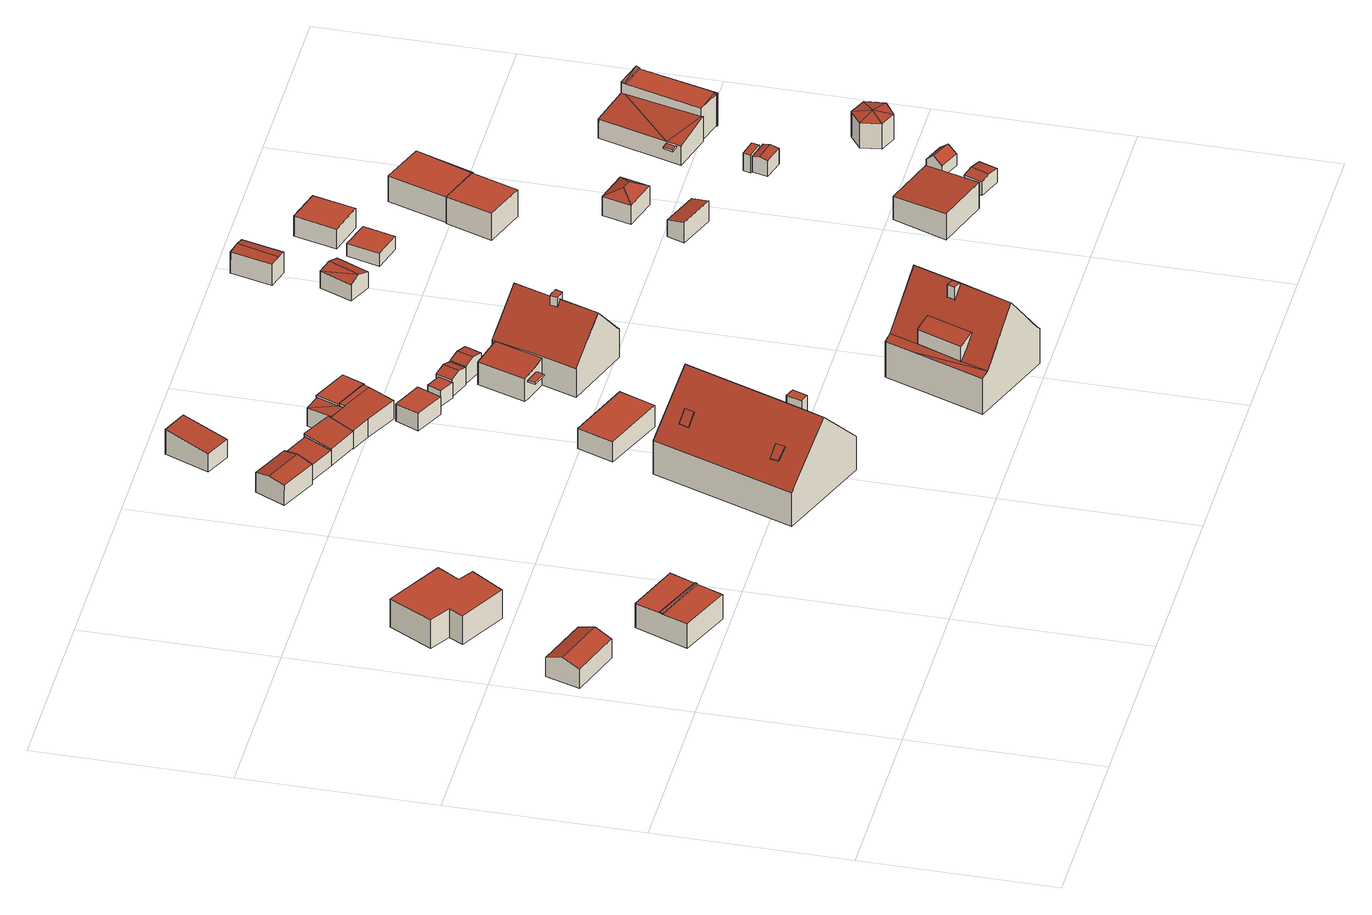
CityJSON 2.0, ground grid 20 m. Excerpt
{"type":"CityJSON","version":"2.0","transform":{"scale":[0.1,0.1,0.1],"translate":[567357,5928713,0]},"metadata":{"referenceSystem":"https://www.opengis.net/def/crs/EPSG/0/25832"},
"CityObjects":{
"building1":{"type":"Building","attributes":{"Grundfläche 2D":"21.867204","Grundhöhe NN":"1.016"},"geometry":[{"type":"Solid","lod":"3","boundaries":[[[[0,1,2,3]],[[4,0,3,5]],[[5,3,2,6,7]],[[4,5,7,8]],[[1,0,4,8,9]],[[2,1,9,6]],[[7,6,9,8]]]],"semantics":{"surfaces":[{"type":"RoofSurface"},{"type":"WallSurface"},{"type":"GroundSurface"}],"values":[[0,0,1,1,1,1,2]]}}]},
"building2":{"type":"Building","attributes":{"Grundfläche 2D":"35.084677","Grundhöhe NN":"0.971"},"children":["building2-1"],"geometry":[{"type":"Solid","lod":"3","boundaries":[[[[10,11,12,13,14,15,16,17]],[[12,11,18,19]],[[15,14,13,12,19,20]],[[16,15,20,21]],[[11,10,17,16,21,18]],[[20,19,18,21]]]],"semantics":{"surfaces":[{"type":"RoofSurface"},{"type":"WallSurface"},{"type":"GroundSurface"}],"values":[[0,1,1,1,1,2]]}}]},
"building2-1":{"type":"BuildingInstallation","parents":["building2"],"geometry":[{"type":"MultiSurface","lod":"3","boundaries":[[[22,23,24,25]],[[25,24,17,10]],[[22,25,10,13]],[[23,22,13,14]],[[24,23,14,17]]],"semantics":{"surfaces":[{"type":"RoofSurface"},{"type":"WallSurface"}],"values":[0,1,1,1,1]}}]},
"building3":{"type":"Building","attributes":{"Grundfläche 2D":"48.395211","Grundhöhe NN":"0.537"},"geometry":[{"type":"Solid","lod":"3","boundaries":[[[[26,27,28,29,30,31,32,33]],[[34,35,32,31]],[[35,36,33,32]],[[36,37,26,33]],[[37,38,27,26]],[[38,39,28,27]],[[39,40,29,28]],[[40,41,30,29]],[[41,34,31,30]],[[34,41,40,39,38,37,36,35]]]],"semantics":{"surfaces":[{"type":"RoofSurface"},{"type":"WallSurface"},{"type":"GroundSurface"}],"values":[[0,1,1,1,1,1,1,1,1,2]]}}]},
"building4":{"type":"Building","attributes":{"Grundfläche 2D":"14.819709","Grundhöhe NN":"1.455"},"geometry":[{"type":"Solid","lod":"3","boundaries":[[[[42,43,44,45,46]],[[47,48,43,42,49]],[[46,45,50,51]],[[49,42,46,51,52]],[[47,49,52,53]],[[54,50,45,44,43,48,47,53,55]],[[55,53,52,51,50,54]]]],"semantics":{"surfaces":[{"type":"RoofSurface"},{"type":"WallSurface"},{"type":"GroundSurface"}],"values":[[0,0,1,1,1,1,2]]}}]},
"building5":{"type":"Building","attributes":{"Grundfläche 2D":"172.883925","Grundhöhe NN":"1.222"},"children":["building5-1","building5-2","building5-3","building5-4","building5-5","building5-6"],"geometry":[{"type":"Solid","lod":"3","boundaries":[[[[56,57,58,59,60]],[[59,58,61,62,60]],[[57,56,63,64]],[[61,58,57,64,65]],[[62,61,65,66]],[[63,56,60,62,66]],[[65,64,63,66]]]],"semantics":{"surfaces":[{"type":"RoofSurface"},{"type":"WallSurface"},{"type":"GroundSurface"}],"values":[[0,0,1,1,1,1,2]]}}]},
"building5-1":{"type":"BuildingInstallation","parents":["building5"],"geometry":[{"type":"MultiSurface","lod":"3","boundaries":[[[67,68,69,70]],[[70,69,71,72]],[[67,70,72,73]],[[68,67,73,74]],[[69,68,74,71]]],"semantics":{"surfaces":[{"type":"RoofSurface"},{"type":"WallSurface"}],"values":[0,1,1,1,1]}}]},
"building5-2":{"type":"BuildingInstallation","parents":["building5"],"geometry":[{"type":"MultiSurface","lod":"3","boundaries":[[[75,76,77,78]],[[77,76,79,80]],[[78,77,80,81]],[[81,82,75,78]],[[82,79,76,75]]],"semantics":{"surfaces":[{"type":"RoofSurface"},{"type":"WallSurface"}],"values":[0,1,1,1,1]}}]},
"building5-3":{"type":"BuildingInstallation","parents":["building5"],"geometry":[{"type":"MultiSurface","lod":"3","boundaries":[[[83,84,85,86]],[[87,88,86,85]],[[83,86,88,89]],[[89,90,84,83]],[[85,84,90,87]]],"semantics":{"surfaces":[{"type":"RoofSurface"},{"type":"WallSurface"}],"values":[0,1,1,1,1]}}]},
"building5-4":{"type":"BuildingInstallation","parents":["building5"],"geometry":[{"type":"MultiSurface","lod":"3","boundaries":[[[91,92,93,94]],[[92,91,95,96]],[[93,92,96,97]],[[94,93,97,98]],[[91,94,98,95]]],"semantics":{"surfaces":[{"type":"RoofSurface"},{"type":"WallSurface"}],"values":[0,1,1,1,1]}}]},
"building5-5":{"type":"BuildingInstallation","parents":["building5"],"geometry":[{"type":"MultiSurface","lod":"3","boundaries":[[[99,100,101,102]],[[99,102,103,104]],[[100,99,104,105]],[[102,101,106,103]],[[101,100,105,106]]],"semantics":{"surfaces":[{"type":"RoofSurface"},{"type":"WallSurface"}],"values":[0,1,1,1,1]}}]},
"building5-6":{"type":"BuildingInstallation","parents":["building5"],"geometry":[{"type":"MultiSurface","lod":"3","boundaries":[[[107,108,109,110]],[[107,110,111,112]],[[110,109,113,111]],[[108,107,112,114]],[[109,108,114,113]]],"semantics":{"surfaces":[{"type":"RoofSurface"},{"type":"WallSurface"}],"values":[0,1,1,1,1]}}]},
"building6":{"type":"Building","attributes":{"Grundfläche 2D":"10.235235","Grundhöhe NN":"1.460"},"geometry":[{"type":"Solid","lod":"3","boundaries":[[[[115,116,117,118]],[[116,115,54,55]],[[117,116,55,119]],[[118,117,119,120]],[[115,118,120,54]],[[55,54,120,119]]]],"semantics":{"surfaces":[{"type":"RoofSurface"},{"type":"WallSurface"},{"type":"GroundSurface"}],"values":[[0,1,1,1,1,2]]}}]},
"building7":{"type":"Building","attributes":{"Grundfläche 2D":"11.063644","Grundhöhe NN":"1.488"},"geometry":[{"type":"Solid","lod":"3","boundaries":[[[[121,122,123,124,125,126,127]],[[128,120,119,121,127,126]],[[119,129,122,121]],[[129,130,123,122]],[[130,131,124,123]],[[131,132,125,124]],[[132,128,126,125]],[[130,129,119,120,128,132,131]]]],"semantics":{"surfaces":[{"type":"RoofSurface"},{"type":"WallSurface"},{"type":"GroundSurface"}],"values":[[0,1,1,1,1,1,1,2]]}}]},
"building8":{"type":"Building","attributes":{"Grundfläche 2D":"14.711800","Grundhöhe NN":"1.354"},"geometry":[{"type":"Solid","lod":"3","boundaries":[[[[133,134,135,136]],[[137,138,136,135]],[[138,139,133,136]],[[139,140,134,133]],[[140,137,135,134]],[[140,139,138,137]]]],"semantics":{"surfaces":[{"type":"RoofSurface"},{"type":"WallSurface"},{"type":"GroundSurface"}],"values":[[0,1,1,1,1,2]]}}]},
"building9":{"type":"Building","attributes":{"Grundfläche 2D":"27.339836","Grundhöhe NN":"1.391"},"geometry":[{"type":"Solid","lod":"3","boundaries":[[[[141,142,143,144]],[[145,146,144,143]],[[146,147,141,144]],[[147,148,142,141]],[[148,145,143,142]],[[148,147,146,145]]]],"semantics":{"surfaces":[{"type":"RoofSurface"},{"type":"WallSurface"},{"type":"GroundSurface"}],"values":[[0,1,1,1,1,2]]}}]},
"building10":{"type":"Building","attributes":{"Grundfläche 2D":"20.104335","Grundhöhe NN":"1.411"},"geometry":[{"type":"Solid","lod":"3","boundaries":[[[[149,150,151,152,153,154,155,156,157]],[[153,158,159,154]],[[150,149,160,161]],[[151,150,161,162]],[[152,151,162,163]],[[158,153,152,163,164]],[[159,158,164,165]],[[154,159,165,166]],[[149,157,167,160]],[[167,157,156,155,154,166,168]],[[167,168,166,165,164,163,162,161,160]]]],"semantics":{"surfaces":[{"type":"RoofSurface"},{"type":"WallSurface"},{"type":"GroundSurface"}],"values":[[0,0,1,1,1,1,1,1,1,1,2]]}}]},
"building11":{"type":"Building","attributes":{"Grundfläche 2D":"5.082390","Grundhöhe NN":"1.273"},"geometry":[{"type":"Solid","lod":"3","boundaries":[[[[169,170,171]],[[172,173,169,171,174,175]],[[169,173,176]],[[177,178,171,170]],[[178,179,174,171]],[[179,180,175,174]],[[180,181,182,173,172,175]],[[182,183,176,173]],[[183,184,169,176]],[[184,177,170,169]],[[183,182,181,180,179,178,177,184]]]],"semantics":{"surfaces":[{"type":"RoofSurface"},{"type":"WallSurface"},{"type":"GroundSurface"}],"values":[[0,0,0,1,1,1,1,1,1,1,2]]}}]},
"building12":{"type":"Building","attributes":{"Grundfläche 2D":"9.012633","Grundhöhe NN":"1.353"},"geometry":[{"type":"Solid","lod":"3","boundaries":[[[[185,186,187,188]],[[189,190,188,187]],[[190,191,185,188]],[[191,192,186,185]],[[192,189,187,186]],[[192,191,190,189]]]],"semantics":{"surfaces":[{"type":"RoofSurface"},{"type":"WallSurface"},{"type":"GroundSurface"}],"values":[[0,1,1,1,1,2]]}}]},
"building13":{"type":"Building","attributes":{"Grundfläche 2D":"10.173318","Grundhöhe NN":"1.542"},"geometry":[{"type":"Solid","lod":"3","boundaries":[[[[193,194,195,196,197,159]],[[198,197,196,195,199,200]],[[159,197,198,201]],[[193,159,201,202]],[[194,193,202,203]],[[195,194,203,199]],[[201,198,200,199,203,202]]]],"semantics":{"surfaces":[{"type":"RoofSurface"},{"type":"WallSurface"},{"type":"GroundSurface"}],"values":[[0,1,1,1,1,1,2]]}}]},
"building14":{"type":"Building","attributes":{"Grundfläche 2D":"2.671425","Grundhöhe NN":"1.427"},"geometry":[{"type":"Solid","lod":"3","boundaries":[[[[204,205,206,207]],[[208,209,207,206]],[[209,210,204,207]],[[210,211,205,204]],[[211,208,206,205]],[[211,210,209,208]]]],"semantics":{"surfaces":[{"type":"RoofSurface"},{"type":"WallSurface"},{"type":"GroundSurface"}],"values":[[0,1,1,1,1,2]]}}]},
"building15":{"type":"Building","attributes":{"Grundfläche 2D":"108.190051","Grundhöhe NN":"1.390"},"children":["building15-1","building15-2","building15-3"],"geometry":[{"type":"Solid","lod":"3","boundaries":[[[[212,213,214,215,216,217]],[[212,218,219,213]],[[219,220,213]],[[221,222,223,217,216,215,224]],[[222,221,224,225,226,223]],[[227,223,226]],[[214,213,220,228,229,230,231,232,225,224,215]],[[227,226,225,232,233]],[[218,212,217,223,227,233,234]],[[220,219,218,234,228]],[[229,228,234,233,232,231,230]]]],"semantics":{"surfaces":[{"type":"RoofSurface"},{"type":"WallSurface"},{"type":"GroundSurface"}],"values":[[0,0,0,0,0,0,1,1,1,1,2]]}}]},
"building15-1":{"type":"BuildingInstallation","parents":["building15"],"geometry":[{"type":"MultiSurface","lod":"3","boundaries":[[[235,236,237,238]],[[239,236,235,240]],[[239,241,237,236]],[[241,242,238,237]],[[235,238,242,240]]],"semantics":{"surfaces":[{"type":"RoofSurface"},{"type":"WallSurface"}],"values":[0,1,1,1,1]}}]},
"building15-2":{"type":"BuildingInstallation","parents":["building15"],"geometry":[{"type":"MultiSurface","lod":"3","boundaries":[[[243,244,245,246,247,248]],[[248,247,246,249,221]],[[221,250,243,248]],[[250,222,251,245,244,243]],[[251,249,246,245]]],"semantics":{"surfaces":[{"type":"RoofSurface"},{"type":"WallSurface"}],"values":[0,1,1,1,1]}}]},
"building15-3":{"type":"BuildingInstallation","parents":["building15"],"geometry":[{"type":"MultiSurface","lod":"3","boundaries":[[[252,253,254,255,256,257]],[[258,259,260,255,254,253]],[[260,261,256,255]],[[261,262,263,252,257,256]],[[263,258,253,252]],[[261,260,259,258,263,262]]],"semantics":{"surfaces":[{"type":"RoofSurface"},{"type":"WallSurface"},{"type":"OuterCeilingSurface"}],"values":[0,1,1,1,1,2]}}]},
"building16":{"type":"Building","attributes":{"Grundfläche 2D":"4.284662","Grundhöhe NN":"1.312"},"geometry":[{"type":"Solid","lod":"3","boundaries":[[[[264,265,266,267]],[[268,265,264,269]],[[267,266,270,271]],[[269,264,267,271,272]],[[268,269,272,273]],[[270,266,265,268,273]],[[272,271,270,273]]]],"semantics":{"surfaces":[{"type":"RoofSurface"},{"type":"WallSurface"},{"type":"GroundSurface"}],"values":[[0,0,1,1,1,1,2]]}}]},
"building17":{"type":"Building","attributes":{"Grundfläche 2D":"4.857227","Grundhöhe NN":"1.312"},"geometry":[{"type":"Solid","lod":"3","boundaries":[[[[274,275,276,277]],[[278,275,274,279]],[[277,276,280,281]],[[279,274,277,281,282]],[[278,279,282,283]],[[280,276,275,278,283]],[[281,280,283,282]]]],"semantics":{"surfaces":[{"type":"RoofSurface"},{"type":"WallSurface"},{"type":"GroundSurface"}],"values":[[0,0,1,1,1,1,2]]}}]},
"building18":{"type":"Building","attributes":{"Grundfläche 2D":"86.333153","Grundhöhe NN":"1.312"},"children":["building18-1","building18-2"],"geometry":[{"type":"Solid","lod":"3","boundaries":[[[[284,285,284,286]],[[285,284,286,287,288,289,290,291,292]],[[285,292,291,293,294,286,284]],[[295,296,297,298,299,300]],[[296,295,301,302]],[[297,296,302,303]],[[297,303,304,305,300,299,298]],[[300,305,306,290,289,288,287,307,301,295]],[[293,291,290,306,308]],[[294,293,308,309]],[[307,287,286,294,309]],[[303,302,301,307,309,308,306,305,304]]]],"semantics":{"surfaces":[{"type":"RoofSurface"},{"type":"WallSurface"},{"type":"GroundSurface"}],"values":[[0,0,0,0,1,1,1,1,1,1,1,2]]}}]},
"building18-1":{"type":"BuildingInstallation","parents":["building18"],"geometry":[{"type":"MultiSurface","lod":"3","boundaries":[[[310,311,312,313,314,315,316,317]],[[318,314,313,312,319,320]],[[321,316,315,314,318,292]],[[322,317,316,321]],[[284,311,310,317,322,323]],[[312,311,284,319]]],"semantics":{"surfaces":[{"type":"RoofSurface"},{"type":"WallSurface"}],"values":[0,1,1,1,1,1]}}]},
"building18-2":{"type":"BuildingInstallation","parents":["building18"],"geometry":[{"type":"MultiSurface","lod":"3","boundaries":[[[324,325,326,327]],[[328,329,327,326]],[[329,330,324,327]],[[330,331,325,324]],[[331,328,326,325]],[[331,330,329,328]]],"semantics":{"surfaces":[{"type":"RoofSurface"},{"type":"WallSurface"},{"type":"OuterCeilingSurface"}],"values":[0,1,1,1,1,2]}}]},
"building19":{"type":"Building","attributes":{"Grundfläche 2D":"18.628361","Grundhöhe NN":"1.368"},"geometry":[{"type":"Solid","lod":"3","boundaries":[[[[332,333,334,335]],[[336,337,335,334]],[[337,338,332,335]],[[338,339,333,332]],[[339,336,334,333]],[[339,338,337,336]]]],"semantics":{"surfaces":[{"type":"RoofSurface"},{"type":"WallSurface"},{"type":"GroundSurface"}],"values":[[0,1,1,1,1,2]]}}]},
"building20":{"type":"Building","attributes":{"Grundfläche 2D":"1.991495","Grundhöhe NN":"1.414"},"geometry":[{"type":"Solid","lod":"3","boundaries":[[[[340,341,342,343]],[[344,345,343,342]],[[345,346,340,343]],[[346,347,341,340]],[[347,344,342,341]],[[347,346,345,344]]]],"semantics":{"surfaces":[{"type":"RoofSurface"},{"type":"WallSurface"},{"type":"GroundSurface"}],"values":[[0,1,1,1,1,2]]}}]},
"building21":{"type":"Building","attributes":{"Grundfläche 2D":"9.400705","Grundhöhe NN":"1.803"},"geometry":[{"type":"Solid","lod":"3","boundaries":[[[[348,349,350,351]],[[348,351,352]],[[348,352,353]],[[352,351,350,354,355]],[[353,352,355,356]],[[349,348,353,356,357]],[[350,349,357,354]],[[355,354,357,356]]]],"semantics":{"surfaces":[{"type":"RoofSurface"},{"type":"WallSurface"},{"type":"GroundSurface"}],"values":[[0,0,0,1,1,1,1,2]]}}]},
"building22":{"type":"Building","attributes":{"Grundfläche 2D":"10.137587","Grundhöhe NN":"2.477"},"geometry":[{"type":"Solid","lod":"3","boundaries":[[[[358,359,360,361]],[[362,358,361,363]],[[363,361,360,364,365]],[[362,363,365,366]],[[359,358,362,366,367]],[[360,359,367,364]],[[365,364,367,366]]]],"semantics":{"surfaces":[{"type":"RoofSurface"},{"type":"WallSurface"},{"type":"GroundSurface"}],"values":[[0,0,1,1,1,1,2]]}}]},
"building23":{"type":"Building","attributes":{"Grundfläche 2D":"10.852448","Grundhöhe NN":"1.824"},"geometry":[{"type":"Solid","lod":"3","boundaries":[[[[368,369,370,371]],[[372,373,371,370]],[[373,374,368,371]],[[374,375,369,368]],[[375,372,370,369]],[[375,374,373,372]]]],"semantics":{"surfaces":[{"type":"RoofSurface"},{"type":"WallSurface"},{"type":"GroundSurface"}],"values":[[0,1,1,1,1,2]]}}]},
"building24":{"type":"Building","attributes":{"Grundfläche 2D":"8.077542","Grundhöhe NN":"1.129"},"geometry":[{"type":"Solid","lod":"3","boundaries":[[[[376,377,378,379]],[[380,381,379,378]],[[381,382,376,379]],[[382,383,377,376]],[[383,380,378,377]],[[383,382,381,380]]]],"semantics":{"surfaces":[{"type":"RoofSurface"},{"type":"WallSurface"},{"type":"GroundSurface"}],"values":[[0,1,1,1,1,2]]}}]},
"building25":{"type":"Building","attributes":{"Grundfläche 2D":"17.392762","Grundhöhe NN":"2.123"},"geometry":[{"type":"Solid","lod":"3","boundaries":[[[[384,385,386,387]],[[388,389,387,386]],[[389,390,384,387]],[[390,391,385,384]],[[391,388,386,385]],[[391,390,389,388]]]],"semantics":{"surfaces":[{"type":"RoofSurface"},{"type":"WallSurface"},{"type":"GroundSurface"}],"values":[[0,1,1,1,1,2]]}}]},
"building26":{"type":"Building","attributes":{"Grundfläche 2D":"34.939002","Grundhöhe NN":"1.248"},"geometry":[{"type":"Solid","lod":"3","boundaries":[[[[392,393,394,395]],[[396,397,395,394]],[[397,398,392,395]],[[398,399,393,392]],[[399,396,394,393]],[[399,398,397,396]]]],"semantics":{"surfaces":[{"type":"RoofSurface"},{"type":"WallSurface"},{"type":"GroundSurface"}],"values":[[0,1,1,1,1,2]]}}]},
"building27":{"type":"Building","attributes":{"Grundfläche 2D":"23.169545","Grundhöhe NN":"1.627"},"geometry":[{"type":"Solid","lod":"3","boundaries":[[[[400,401,402,403]],[[404,405,403,402]],[[405,406,400,403]],[[406,407,401,400]],[[407,404,402,401]],[[407,406,405,404]]]],"semantics":{"surfaces":[{"type":"RoofSurface"},{"type":"WallSurface"},{"type":"GroundSurface"}],"values":[[0,1,1,1,1,2]]}}]},
"building28":{"type":"Building","attributes":{"Grundfläche 2D":"11.194837","Grundhöhe NN":"1.537"},"geometry":[{"type":"Solid","lod":"3","boundaries":[[[[408,409,410]],[[408,411,412,409]],[[411,408,410,413]],[[411,413,412]],[[414,415,410,409]],[[415,416,413,410]],[[416,417,412,413]],[[417,414,409,412]],[[417,416,415,414]]]],"semantics":{"surfaces":[{"type":"RoofSurface"},{"type":"WallSurface"},{"type":"GroundSurface"}],"values":[[0,0,0,0,1,1,1,1,2]]}}]},
"building29":{"type":"Building","attributes":{"Grundfläche 2D":"5.033467","Grundhöhe NN":"1.358"},"geometry":[{"type":"Solid","lod":"3","boundaries":[[[[418,419,420,421]],[[422,419,418,423]],[[421,420,424,425]],[[423,418,421,425,426]],[[422,423,426,427]],[[424,420,419,422,427]],[[425,424,427,426]]]],"semantics":{"surfaces":[{"type":"RoofSurface"},{"type":"WallSurface"},{"type":"GroundSurface"}],"values":[[0,0,1,1,1,1,2]]}}]},
"building30":{"type":"Building","attributes":{"Grundfläche 2D":"30.469615","Grundhöhe NN":"1.703"},"geometry":[{"type":"Solid","lod":"3","boundaries":[[[[401,400,428,429]],[[430,428,400]],[[430,400,401,431,432]],[[428,430,432,433]],[[429,428,433,434]],[[401,429,434,431]],[[432,431,434,433]]]],"semantics":{"surfaces":[{"type":"RoofSurface"},{"type":"WallSurface"},{"type":"GroundSurface"}],"values":[[0,0,1,1,1,1,2]]}}]},
"building31":{"type":"Building","attributes":{"Grundfläche 2D":"4.530397","Grundhöhe NN":"1.233"},"geometry":[{"type":"Solid","lod":"3","boundaries":[[[[435,436,437,438]],[[439,435,438,440]],[[440,438,437,441,442]],[[439,440,442,443]],[[436,435,439,443,444]],[[437,436,444,441]],[[442,441,444,443]]]],"semantics":{"surfaces":[{"type":"RoofSurface"},{"type":"WallSurface"},{"type":"GroundSurface"}],"values":[[0,0,1,1,1,1,2]]}}]},
"building32":{"type":"Building","attributes":{"Grundfläche 2D":"3.713626","Grundhöhe NN":"1.101"},"geometry":[{"type":"Solid","lod":"3","boundaries":[[[[445,446,447,448]],[[449,445,448,450]],[[450,448,447,451,452]],[[449,450,452,453]],[[446,445,449,453,454]],[[447,446,454,451]],[[452,451,454,453]]]],"semantics":{"surfaces":[{"type":"RoofSurface"},{"type":"WallSurface"},{"type":"GroundSurface"}],"values":[[0,0,1,1,1,1,2]]}}]},
"building33":{"type":"Building","attributes":{"Grundfläche 2D":"1.428517","Grundhöhe NN":"0.963"},"geometry":[{"type":"Solid","lod":"3","boundaries":[[[[455,456,457,458]],[[459,460,458,457]],[[460,461,455,458]],[[461,462,456,455]],[[462,459,457,456]],[[462,461,460,459]]]],"semantics":{"surfaces":[{"type":"RoofSurface"},{"type":"WallSurface"},{"type":"GroundSurface"}],"values":[[0,1,1,1,1,2]]}}]},
"building34":{"type":"Building","attributes":{"Grundfläche 2D":"10.634349","Grundhöhe NN":"0.609"},"geometry":[{"type":"Solid","lod":"3","boundaries":[[[[463,464,465]],[[463,466,464]],[[463,465,467]],[[463,467,468]],[[463,468,469]],[[463,469,466]],[[470,471,465,464]],[[471,472,467,465]],[[472,473,468,467]],[[473,474,469,468]],[[474,475,466,469]],[[475,470,464,466]],[[475,474,473,472,471,470]]]],"semantics":{"surfaces":[{"type":"RoofSurface"},{"type":"WallSurface"},{"type":"GroundSurface"}],"values":[[0,0,0,0,0,0,1,1,1,1,1,1,2]]}}]},
"building35":{"type":"Building","attributes":{"Grundfläche 2D":"63.636103","Grundhöhe NN":"1.605"},"children":["building35-1","building35-2"],"geometry":[{"type":"Solid","lod":"3","boundaries":[[[[476,477,478,479]],[[477,480,481,482,483,484]],[[484,478,477]],[[485,486,487]],[[488,489,490,486,485]],[[491,485,487,492]],[[491,492,493,494]],[[489,488,485,491,494,495]],[[490,489,495,496]],[[486,490,496,497]],[[498,481,480,477,476,499,500]],[[481,498,493,492,482]],[[484,483,482,492,487,486]],[[484,486,497,501,478]],[[479,478,501,502]],[[476,479,502,499]],[[497,496,495,494,493,498,500,499,502,501]]]],"semantics":{"surfaces":[{"type":"RoofSurface"},{"type":"WallSurface"},{"type":"GroundSurface"}],"values":[[0,0,0,0,0,0,1,1,1,1,1,1,1,1,1,1,2]]}}]},
"building35-1":{"type":"BuildingInstallation","parents":["building35"],"geometry":[{"type":"MultiSurface","lod":"3","boundaries":[[[503,504,505]],[[503,505,506]],[[505,504,480,481]],[[506,505,481,482]],[[503,506,482,483]],[[504,503,483,480]]],"semantics":{"surfaces":[{"type":"RoofSurface"},{"type":"WallSurface"}],"values":[0,0,1,1,1,1]}}]},
"building35-2":{"type":"BuildingInstallation","parents":["building35"],"geometry":[{"type":"MultiSurface","lod":"3","boundaries":[[[507,508,509,510]],[[511,512,509,508]],[[512,513,510,509]],[[513,514,507,510]],[[514,511,508,507]],[[511,514,513,512]]],"semantics":{"surfaces":[{"type":"RoofSurface"},{"type":"WallSurface"},{"type":"OuterCeilingSurface"}],"values":[0,1,1,1,1,2]}}]}
},
"vertices":[
[68,312,39],[74,330,32],[19,349,32],[13,331,39],[62,295,32],[7,313,32],[19,349,10],[7,313,10],[62,295,10],[74,330,10],
[159,236,38],[170,263,38],[115,284,38],[105,258,38],[103,255,38],[93,229,38],[147,207,38],[158,234,38],[170,263,10],[115,284,10],[93,229,10],[147,207,10],
[105,258,39],[103,255,39],[158,234,39],[159,236,39],
[108,411,38],[131,445,38],[116,455,38],[130,478,38],[71,511,38],[46,466,38],[67,453,38],[59,438,38],[46,466,5],[67,453,5],[59,438,5],[108,411,5],[131,445,5],[116,455,5],[130,478,5],[71,511,5],
[234,665,42],[274,647,42],[281,661,39],[281,662,38],[242,680,38],[266,631,38],[268,634,39],[227,649,38],[281,662,15],[242,680,15],[227,649,15],[266,631,15],[281,661,15],[268,634,15],
[358,322,51],[304,176,51],[355,156,106],[371,198,106],[410,303,106],[407,137,51],[462,284,51],[358,322,12],[304,176,12],[407,137,12],[462,284,12],
[437,267,69],[427,271,80],[424,262,79],[434,258,69],[424,262,78],[434,258,68],[437,267,68],[427,271,79],
[402,167,67],[391,171,79],[388,162,79],[399,158,67],[391,171,78],[388,162,78],[399,158,66],[402,167,66],
[368,181,112],[378,178,112],[384,193,112],[374,197,112],[384,193,92],[374,197,102],[368,181,102],[378,178,92],
[417,211,69],[407,215,79],[404,203,78],[413,200,68],[417,211,68],[407,215,78],[404,203,77],[413,200,67],
[331,203,68],[328,194,69],[338,190,79],[341,200,79],[341,200,78],[331,203,67],[328,194,68],[338,190,78],
[367,299,68],[363,289,68],[373,286,79],[377,296,79],[377,296,78],[367,299,67],[373,286,78],[363,289,67],
[281,661,36],[268,634,33],[299,620,33],[311,648,36],[299,620,15],[311,648,15],
[299,620,34],[332,606,34],[344,632,39],[344,631,39],[345,633,39],[312,649,39],[311,648,39],[312,649,15],[332,606,15],[344,632,15],[344,631,15],[345,633,15],
[265,731,35],[292,719,35],[312,766,42],[285,777,42],[312,766,14],[285,777,14],[265,731,14],[292,719,14],
[366,363,37],[430,337,39],[444,374,39],[380,400,37],[444,374,14],[380,400,14],[366,363,14],[430,337,14],
[344,632,38],[332,606,35],[353,597,35],[388,580,35],[400,606,38],[365,622,38],[364,622,38],[349,629,38],[344,631,38],[403,613,38],[368,628,38],[344,632,14],[332,606,14],[353,597,14],[388,580,14],[403,613,14],[368,628,14],[365,622,14],[344,631,14],[364,622,14],
[367,629,36],[376,651,36],[360,657,34],[364,622,36],[365,622,36],[350,629,34],[349,629,34],[368,628,36],[376,651,13],[360,657,13],[350,629,13],[349,629,13],[364,622,13],[365,622,13],[368,628,13],[367,629,13],
[374,553,34],[405,538,34],[416,563,34],[385,577,34],[416,563,14],[385,577,14],[374,553,14],[405,538,14],
[404,612,38],[414,635,38],[376,652,38],[376,651,38],[367,629,38],[367,629,15],[376,652,15],[376,651,15],[368,628,15],[404,612,15],[414,635,15],
[424,555,32],[417,541,32],[433,533,32],[439,548,32],[433,533,14],[439,548,14],[424,555,14],[417,541,14],
[605,7,60],[644,111,60],[605,126,112],[603,126,114],[585,76,114],[564,23,114],[610,6,55],[619,30,55],[649,109,55],[553,111,60],[535,64,60],[525,37,60],[564,140,60],[557,143,55],[546,114,55],[518,40,55],[649,109,14],[644,111,14],[605,126,14],[603,126,14],[557,143,14],[518,40,14],[610,6,14],
[586,85,115],[578,88,115],[575,80,115],[583,77,115],[578,88,100],[586,85,111],[575,80,100],[583,77,111],
[535,65,77],[535,64,78],[551,58,83],[569,105,83],[553,111,78],[553,111,77],[569,105,82],[535,65,59],[551,58,82],
[589,139,48],[586,132,48],[603,126,48],[605,126,48],[607,132,48],[606,132,48],[586,132,46],[603,126,46],[605,126,46],[607,132,46],[606,132,46],[589,139,46],
[454,547,36],[448,530,36],[458,526,33],[464,543,33],[436,534,33],[442,551,33],[458,526,13],[464,543,13],[442,551,13],[436,534,13],
[478,539,36],[472,522,36],[484,517,33],[491,534,33],[460,526,33],[466,543,33],[484,517,13],[491,534,13],[466,543,13],[460,526,13],
[513,455,88],[513,454,88],[527,495,88],[491,508,45],[490,505,45],[474,456,46],[461,420,46],[497,407,88],[511,447,88],[533,395,46],[562,483,46],[490,505,44],[461,515,39],[444,466,39],[448,464,40],[464,459,42],[474,456,44],[490,505,13],[461,515,13],[444,466,13],[448,464,13],[474,456,13],[461,420,13],[491,508,13],[533,395,13],[562,483,13],
[514,454,93],[513,455,93],[508,456,93],[507,455,93],[506,448,93],[511,447,93],[516,446,93],[518,453,93],[506,448,82],[508,456,82],[507,455,82],[516,446,82],[518,453,83],[514,454,88],
[446,456,35],[461,451,35],[464,459,35],[448,464,35],[464,459,33],[448,464,33],[446,456,33],[461,451,33],
[671,96,39],[648,105,39],[621,35,39],[644,26,39],[621,35,14],[644,26,14],[671,96,14],[648,105,14],
[680,95,27],[676,82,27],[690,77,27],[694,90,27],[690,77,14],[694,90,14],[680,95,14],[676,82,14],
[570,655,42],[583,649,37],[597,682,38],[585,687,42],[573,693,38],[559,660,37],[597,682,18],[573,693,18],[559,660,18],[583,649,18],
[581,775,51],[569,779,49],[558,736,49],[569,732,51],[591,773,49],[580,730,49],[558,736,25],[580,730,25],[591,773,25],[569,779,25],
[659,671,33],[629,680,33],[620,646,33],[650,638,33],[620,646,18],[650,638,18],[659,671,18],[629,680,18],
[776,380,30],[737,395,30],[730,377,35],[769,362,35],[730,377,11],[769,362,11],[776,380,11],[737,395,11],
[634,691,44],[671,681,44],[682,725,44],[646,735,44],[682,725,21],[646,735,21],[634,691,21],[671,681,21],
[809,193,39],[788,137,42],[845,118,42],[865,174,39],[845,118,12],[865,174,12],[809,193,12],[788,137,12],
[747,586,47],[704,601,47],[687,553,47],[730,538,47],[687,553,16],[730,538,16],[747,586,16],[704,601,16],
[760,442,44],[751,461,37],[743,431,37],[770,439,44],[785,451,37],[777,421,37],[751,461,15],[743,431,15],[777,421,15],[785,451,15],
[881,134,32],[874,115,32],[887,110,30],[894,129,30],[863,119,30],[870,138,30],[887,110,14],[894,129,14],[870,138,14],[863,119,14],
[770,645,47],[725,662,47],[748,585,47],[704,601,17],[748,585,17],[770,645,17],[725,662,17],
[911,163,33],[915,172,25],[893,180,25],[890,172,33],[908,154,25],[886,163,25],[893,180,12],[886,163,12],[908,154,12],[915,172,12],
[854,332,31],[852,324,29],[874,318,29],[876,327,31],[856,340,29],[878,334,29],[874,318,11],[878,334,11],[856,340,11],[852,324,11],
[874,337,30],[876,345,30],[858,349,30],[856,341,30],[858,349,10],[856,341,10],[874,337,10],[876,345,10],
[942,243,38],[944,223,35],[960,234,35],[926,230,35],[958,255,35],[940,263,35],[923,251,35],[944,223,6],[960,234,6],[958,255,6],[940,263,6],[923,251,6],[926,230,6],
[916,387,53],[917,390,53],[914,388,53],[914,387,53],[938,467,53],[939,471,53],[911,479,54],[910,475,54],[887,396,54],[850,421,38],[887,396,45],[910,475,42],[847,411,38],[845,406,38],[887,394,45],[871,492,38],[911,479,42],[911,479,16],[871,492,16],[845,406,16],[887,394,16],[887,396,16],[939,471,16],[916,387,16],[938,467,16],[914,388,16],[914,387,16],
[910,475,55],[938,467,54],[939,471,55],[911,479,55],
[840,413,36],[847,411,36],[850,421,36],[843,423,36],[847,411,34],[850,421,34],[843,423,34],[840,413,34]
]}
